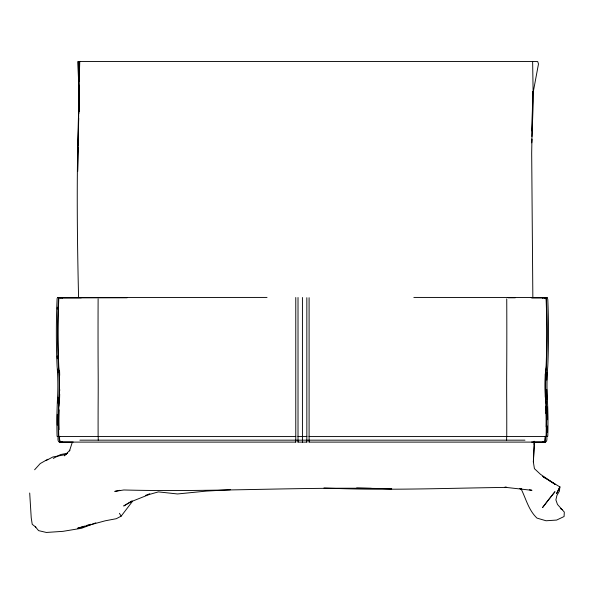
<?xml version="1.0" encoding="UTF-8"?>
<svg xmlns="http://www.w3.org/2000/svg" width="594" height="594" viewBox="0 0 594 594"><rect width="100%" height="100%" fill="white"/><g stroke="black" fill="none" stroke-linecap="round" stroke-linejoin="round"><path stroke-width="0.89" d="M58.004 436.479C58.175 438.149 57.262 441.401 59.519 442.107L295.775 442.107L295.775 436.271M59.348 436.479C58.628 437.949 59.341 443.718 62.095 441.587M59.697 436.479C59.37 437.436 59.341 443.273 61.754 441.587M98.218 440.169L98.218 436.479M306.838 436.271L306.838 442.107L298.017 442.107L298.017 436.271M302.428 436.575L302.428 297.497M546.851 436.479C546.688 438.149 547.601 441.401 545.344 442.107L309.088 442.107L309.088 436.271M98.121 298.871L98.121 299.369A283.709 11.36 -90 0 0 98.121 366.06A91.714 3.675 -90 0 1 98.166 398.886A165.741 6.638 -90 0 0 98.121 435.974L98.121 436.13M506.741 436.13L506.741 435.974A165.741 6.638 90 0 0 506.697 398.886A91.714 3.675 90 0 1 506.741 366.06A283.709 11.36 90 0 0 506.741 299.369L506.741 298.871M79.292 85.261L78.794 113.647M79.351 81.616L79.663 61.546L77.636 171.562L78.111 147.661M78.148 145.82L78.698 118.243M531.734 139.167L531.652 142.827L531.816 139.219M531.92 130.932L532.476 106.237M532.514 104.403L532.803 91.602L531.682 153.096L532.848 297.668M57.269 309.043L57.336 307.209M57.685 402.888L57.796 400.393A251.047 166.238 -90 0 0 57.915 397.282M58.88 406.207L59.103 401.225M531.942 136.516L533.278 101.908L532.632 61.546M548.151 479.959L555.182 484.377L540.488 474.309L534.414 468.651L533.36 461.954L534.273 441.572M533.36 461.954L534.377 444.327M533.1 92.827L538.483 63.966L537.696 61.546L78.074 61.546L79.232 111.286L79.069 99.851C76.455 165.696 77.005 231.601 78.579 297.446M72.097 442.894L69.468 450.98L69.862 450.185L64.404 455.873M60.009 298.002L59.11 297.497L58.42 299.369A510.417 337.986 -90 0 0 58.42 366.06A163.877 108.516 -90 0 1 58.851 398.886A297.973 197.312 -90 0 0 58.42 435.974L58.635 436.553L58.962 436.271M57.618 436.271L57.291 436.553L57.076 435.974A297.973 197.312 -90 0 1 57.507 398.886A163.877 108.516 -90 0 0 57.076 366.06A510.417 337.986 -90 0 1 57.076 299.369C56.824 298.455 57.937 296.562 58.665 298.002M59.303 436.271L58.977 436.553L58.761 435.974A297.973 197.312 -90 0 1 59.2 398.886A163.877 108.516 -90 0 0 58.761 366.06A510.417 337.986 -90 0 1 58.761 299.369C58.516 298.455 59.623 296.562 60.358 298.002M544.505 298.002L545.403 297.497L546.101 299.369A510.409 337.993 90 0 1 546.094 366.06A163.877 108.516 90 0 0 545.663 398.886A297.973 197.312 90 0 1 546.094 435.974L545.879 436.553L545.552 436.271M544.846 298.002L545.752 297.497L546.443 299.369A510.409 337.993 90 0 1 546.443 366.06A163.877 108.516 90 0 0 546.005 398.886A297.973 197.312 90 0 1 546.443 435.974L546.228 436.553L545.901 436.271M546.19 298.002L547.096 297.497L547.787 299.369A510.409 337.993 90 0 1 547.787 366.06A163.877 108.516 90 0 0 547.349 398.886A297.973 197.312 90 0 1 547.787 435.974L547.571 436.553L547.245 436.271M84.534 526.113L77.665 528.237L105.309 520.782L116.305 518.703L121.139 516.171L132.469 501.351M34.623 469.765L40.229 463.558L47.824 459.273M60.41 441.587L59.519 442.107M60.343 297.891L127.116 297.78M61.687 297.891L62.125 297.891M62.036 297.891L62.467 297.891M542.389 297.891L542.827 297.891M542.738 297.891L543.168 297.891M544.082 297.891L544.512 297.891M132.031 500.868L123.701 505.991L131.185 501.678L149.384 494.438L158.39 491.891L177.502 493.963L206.526 491.075L230.346 489.746M46.02 460.588L52.873 456.972L66.476 454.44M53.267 458.412L60.64 454.529L67.671 453.215M95.79 522.861L81.578 528.259L62.994 531.34L46.362 532.454L38.588 530.628L35.276 526.685L35.848 527.175L32.224 524.302L31.23 517.864L29.7 493.02M145.485 495.418L149.747 493.8M86.249 525.579L90.548 524.25M119.877 490.302L114.776 491.394L123.827 489.976C213.157 492.329 302.413 486.501 391.736 488.765L382.491 488.558M506.222 487.332L502.784 487.451C443.191 488.246 383.524 490.689 323.953 487.964M506.682 487.221L504.863 487.266L531.972 490.325L529.469 489.798M57.767 297.497L267.033 297.431M413.84 297.431L547.096 297.497M508.16 297.78L515.258 297.78M531.972 297.78L544.297 297.78M60.454 297.809L81.289 297.809M531.214 297.809L544.408 297.809M57.291 436.553L295.775 436.575L295.775 297.497M547.571 436.553L309.088 436.575L309.088 297.691M79.893 440.169L524.97 440.169M59.207 442.047L73.203 442.047M531.652 442.047L545.648 442.047M356.623 487.978L371.406 488.313M545.344 442.107L544.453 441.587M520.017 488.61L521.74 489.055L521.049 488.81C526.054 498.819 528.504 510.105 536.983 518.109L546.064 520.767L556.667 520.062L564.092 516.513L564.3 512.073L557.484 504.447L555.88 499.873L556.927 495.426L559.429 491.082L559.867 486.917L542.552 476.358M519.98 488.595L521.74 489.055M560.365 508.538L562.622 509.771M543.465 477.019L546.591 478.979M543.109 441.587L544.304 442.047L545.136 441.194L545.507 436.479M542.768 441.587L544 442.107L544.787 441.194L545.166 436.479M119.416 513.298L121.139 516.171M545.834 402.888L545.715 400.393A251.047 166.238 90 0 1 545.604 397.282M57.232 355.969L57.336 358.724M534.184 441.201L534.318 444.832L534.229 442.055M78.074 61.546L79.232 111.286M506.637 436.479L506.637 440.169M309.088 441.587L309.088 442.047M306.838 297.691L306.838 436.575L298.017 436.575L298.017 297.497M306.838 441.587L306.838 442.107M302.428 436.271L302.428 442.107L302.428 441.587M298.017 441.587L298.017 442.107M295.775 441.587L295.775 442.107M545.641 406.207A217.567 144.067 90 0 1 545.856 413.417M546.183 412.518A217.567 144.067 90 0 1 546.183 426.967M545.262 397.282A251.047 166.238 90 0 1 545.21 373.849M547.029 399.614A251.047 166.238 90 0 1 546.77 389.471M546.77 380.093A251.047 166.238 90 0 1 546.948 372.29M547.364 407.105A217.567 144.067 90 0 1 547.609 419.743M547.542 426.061A217.567 144.067 90 0 1 547.364 432.373M545.604 372.29A251.047 166.238 90 0 1 545.715 369.171M59.549 370.73A251.047 166.238 -90 0 1 59.69 375.408M59.69 394.156A251.047 166.238 -90 0 1 59.482 400.393M59.096 429.67A217.567 144.067 -90 0 1 59.096 409.808M57.796 369.171A251.047 166.238 -90 0 1 57.915 372.29M57.299 425.156A217.567 144.067 -90 0 1 57.299 414.322M59.415 378.534A251.047 166.238 -90 0 1 59.385 392.597M59.69 389.337A362.073 239.761 -90 0 1 59.675 390.889M559.867 486.917L556.526 493.688L559.867 486.917M547.713 500.727L542.604 507.506L554.982 491.676L547.713 500.727"/></g></svg>
